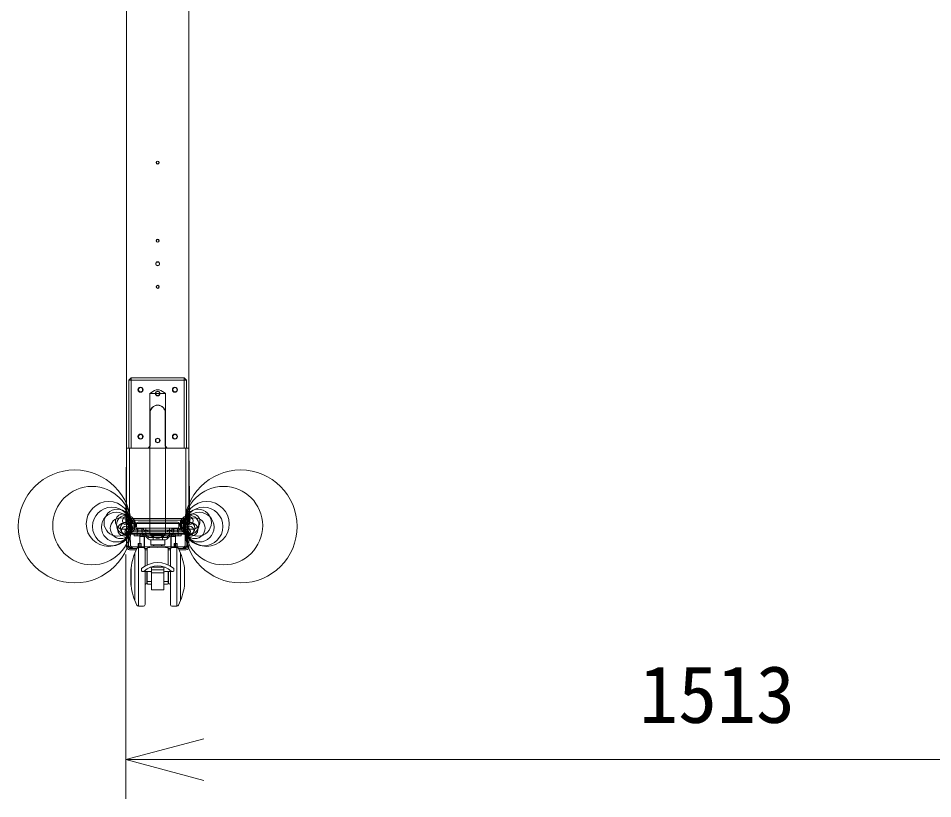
# Model space of a CAD drawing. Units: millimetres, scale not verified. Extents: x -62 to 367, y -117 to 355.
# Drawn here: x -39.63 to -10.35, y 8.61 to 33.57 of the extents above; entities that cross this region are included whole.
import ezdxf
from ezdxf.enums import TextEntityAlignment as Align

# ---------------------------------------------------------------- set-up
doc = ezdxf.new("R2010")
doc.units = ezdxf.units.MM
doc.header["$LTSCALE"] = 0.125
for name, color, linetype, lineweight in [('0-0_0', 7, 'Continuous', 18), ('0-5_SUNPO', 3, 'Continuous', 18), ('0-6_GAIKEI', 1, 'Continuous', 18)]:
    doc.layers.add(name, color=color, linetype=linetype, lineweight=lineweight)
doc.styles.add('ＭＳ ゴシック', font='')
doc.styles.get('ＭＳ ゴシック').set_extended_font_data('MS Gothic')

# ---------------------------------------------------------------- blocks, each defined once
blk = doc.blocks.new('_Open30')
at = {"layer": '0-0_0'}
blk.add_line((0, 0), (-1, 0), dxfattribs=at)
blk.add_lwpolyline([(-1, 0.26795), (0, 0), (-1, -0.26795)], dxfattribs=at)
blk = doc.blocks.new('D7')
at = {"layer": '0-5_SUNPO'}
for p, q in [((157.3119, 143.9192), (157.3119, 136.1105)), ((159.8119, 137.3605), (192.6849, 137.3605))]:
    blk.add_line(p, q, dxfattribs=at)
at = {"layer": '0-5_SUNPO', "xscale": 2.5, "yscale": 2.5, "rotation": 180}
blk.add_blockref('_Open30', (157.3119, 137.3605), dxfattribs=at)
at = {"layer": '0-5_SUNPO', "color": 7, "style": 'ＭＳ ゴシック'}
blk.add_text('1513', height=1.833, dxfattribs=at).set_placement((173.7484, 137.9855), align=Align.BOTTOM_LEFT)

msp = doc.modelspace()

# ---------------------------------------------------------------- linework, layer by layer
at = {"layer": '0-6_GAIKEI', "color": 7}
for p, q in [((-36.1617, 40.6802), (-36.1617, 19.814)), ((-34.1617, 16.664), (-34.1617, 40.6802)), ((-36.1617, 19.814), (-36.1857, 17.414)), ((-36.1617, 16.664), (-36.1617, 19.8125)), ((-34.1617, 19.814), (-34.1377, 17.414)), ((-34.1667, 17.064), (-36.1567, 17.064)), ((-35.8468, 16.564), (-36.0617, 16.564)), ((-34.2617, 16.564), (-34.4766, 16.564))]:
    msp.add_line(p, q, dxfattribs=at)
at = {"layer": '0-6_GAIKEI'}
for p, q in [((-36.0117, 22.064), (-36.0867, 21.989)), ((-36.0867, 19.8125), (-36.0867, 21.989)), ((-34.2367, 21.989), (-36.0867, 21.989)), ((-36.0117, 19.8125), (-36.0117, 22.0655)), ((-34.3117, 22.064), (-36.0117, 22.064)), ((-34.3117, 19.8125), (-34.3117, 22.0655)), ((-34.2367, 21.989), (-34.3117, 22.064)), ((-34.2367, 19.8125), (-34.2367, 21.989)), ((-35.1117, 21.689), (-35.2117, 21.689)), ((-35.4117, 21.564), (-34.9117, 21.564)), ((-35.4042, 19.8875), (-35.4042, 20.9465)), ((-34.9192, 19.8875), (-34.9192, 20.9465)), ((-36.1617, 19.814), (-34.1617, 19.814)), ((-36.0617, 17.564), (-36.0617, 19.8103)), ((-34.2617, 17.564), (-34.2617, 19.8103)), ((-34.1377, 17.414), (-36.1857, 17.414)), ((-36.1117, 16.664), (-36.1117, 17.464)), ((-34.2617, 17.564), (-36.0617, 17.564)), ((-34.2617, 17.514), (-36.0617, 17.514)), ((-36.038, 16.689), (-36.0507, 17.414)), ((-35.9867, 17.514), (-35.9867, 17.1965)), ((-35.9292, 17.514), (-35.9292, 17.1965)), ((-35.9042, 17.464), (-35.9042, 17.2465)), ((-35.8417, 17.4015), (-35.8417, 17.309)), ((-34.5317, 17.4515), (-35.7917, 17.4515)), ((-34.4817, 17.4015), (-34.4817, 17.309)), ((-34.4192, 17.464), (-34.4192, 17.2465)), ((-34.3942, 17.514), (-34.3942, 17.1965)), ((-34.3367, 17.514), (-34.3367, 17.1965)), ((-34.2854, 16.6903), (-34.2727, 17.414)), ((-34.2117, 16.664), (-34.2117, 17.464)), ((-34.2242, 17.089), (-36.0992, 17.089)), ((-35.9292, 17.1965), (-34.3942, 17.1965)), ((-35.9117, 17.014), (-35.9117, 17.089)), ((-35.9117, 17.014), (-34.4117, 17.014)), ((-35.8567, 17.254), (-35.6167, 17.254)), ((-35.8567, 17.1965), (-35.8567, 17.254)), ((-35.818, 17.139), (-35.818, 17.089)), ((-35.8167, 17.089), (-35.8167, 17.014)), ((-35.8117, 17.254), (-35.8117, 17.1423)), ((-35.7992, 17.164), (-35.7992, 17.254)), ((-34.5317, 17.259), (-35.7917, 17.259)), ((-35.7367, 16.989), (-35.5867, 16.989)), ((-35.7292, 17.039), (-35.6617, 17.078)), ((-35.7292, 16.6389), (-35.7292, 17.039)), ((-35.6742, 17.164), (-35.6742, 17.254)), ((-35.6617, 17.254), (-35.6617, 17.1423)), ((-35.5942, 17.039), (-35.6617, 17.078)), ((-35.6567, 17.089), (-35.6567, 17.014)), ((-35.6555, 17.139), (-35.6555, 17.089)), ((-35.6167, 17.1965), (-35.6167, 17.254)), ((-35.5992, 17.139), (-35.5992, 17.184)), ((-35.4742, 17.184), (-35.5992, 17.184)), ((-35.5942, 16.6335), (-35.5942, 17.039)), ((-35.5867, 16.6289), (-35.5867, 16.989)), ((-35.5617, 17.014), (-35.4733, 16.9256)), ((-35.5367, 17.0453), (-35.5367, 17.2599)), ((-35.4492, 16.964), (-35.501, 17.0158)), ((-35.4742, 17.139), (-35.4742, 17.184)), ((-35.3492, 17.039), (-34.9742, 17.039)), ((-35.3492, 17.039), (-35.3492, 16.964)), ((-34.9742, 17.039), (-34.9742, 16.964)), ((-34.8742, 16.964), (-34.8224, 17.0158)), ((-34.7617, 17.014), (-34.8501, 16.9256)), ((-34.8492, 17.139), (-34.8492, 17.184)), ((-34.7242, 17.184), (-34.8492, 17.184)), ((-34.7867, 17.0453), (-34.7867, 17.2599)), ((-34.5867, 16.989), (-34.7367, 16.989)), ((-34.7367, 16.6289), (-34.7367, 16.989)), ((-34.7292, 17.039), (-34.6617, 17.078)), ((-34.7292, 16.6335), (-34.7292, 17.039)), ((-34.7242, 17.139), (-34.7242, 17.184)), ((-34.7067, 17.1965), (-34.7067, 17.254)), ((-34.668, 17.139), (-34.668, 17.089)), ((-34.6667, 17.089), (-34.6667, 17.014)), ((-34.6617, 17.254), (-34.6617, 17.1423)), ((-34.5942, 17.039), (-34.6617, 17.078)), ((-34.6492, 17.164), (-34.6492, 17.254)), ((-34.5942, 16.6389), (-34.5942, 17.039)), ((-34.5242, 17.164), (-34.5242, 17.254)), ((-34.5117, 17.254), (-34.5117, 17.1423)), ((-34.5067, 17.089), (-34.5067, 17.014)), ((-34.5055, 17.139), (-34.5055, 17.089)), ((-34.4117, 17.014), (-34.4117, 17.089)), ((-34.2242, 16.689), (-34.2242, 17.139)), ((-36.0992, 16.689), (-36.0242, 16.614)), ((-36.038, 16.689), (-35.9604, 16.614)), ((-35.6867, 16.764), (-35.7867, 16.764)), ((-35.7867, 16.637), (-35.7867, 16.764)), ((-35.7772, 16.764), (-35.7772, 16.6386)), ((-35.6962, 16.764), (-35.6962, 16.6389)), ((-35.6867, 16.6389), (-35.6867, 16.764)), ((-35.4492, 16.964), (-34.8742, 16.964)), ((-35.3867, 16.8765), (-35.3867, 16.739)), ((-35.3849, 16.889), (-34.9385, 16.889)), ((-35.3742, 16.7265), (-34.9492, 16.7265)), ((-34.9492, 16.6889), (-35.3742, 16.6889)), ((-35.3117, 16.964), (-35.3117, 16.889)), ((-35.2842, 16.6889), (-35.2842, 16.7015)), ((-35.2117, 16.939), (-35.1117, 16.939)), ((-35.0392, 16.6889), (-35.0392, 16.7015)), ((-35.0117, 16.964), (-35.0117, 16.889)), ((-34.9367, 16.8765), (-34.9367, 16.739)), ((-34.5367, 16.764), (-34.6367, 16.764)), ((-34.6367, 16.6389), (-34.6367, 16.764)), ((-34.6272, 16.764), (-34.6272, 16.6389)), ((-34.5462, 16.764), (-34.5462, 16.6386)), ((-34.5367, 16.637), (-34.5367, 16.764)), ((-34.3617, 16.614), (-34.2854, 16.6903)), ((-35.8215, 16.614), (-36.0617, 16.614)), ((-36.0242, 16.614), (-36.0242, 16.664)), ((-36.0242, 16.664), (-35.4174, 16.664)), ((-35.895, 16.4514), (-35.895, 14.9514)), ((-35.8542, 16.564), (-35.8542, 16.5568)), ((-35.8501, 16.5568), (-35.8542, 16.5568)), ((-35.7805, 16.6382), (-35.7805, 16.664)), ((-35.7716, 16.6389), (-35.7716, 14.7639)), ((-35.7716, 16.6389), (-35.6167, 16.6389)), ((-35.693, 16.6389), (-35.693, 16.664)), ((-35.4986, 16.614), (-35.5735, 16.614)), ((-35.5667, 16.0492), (-35.5667, 16.5889)), ((-35.4992, 16.564), (-35.5667, 16.564)), ((-35.4992, 16.0838), (-35.4992, 16.6084)), ((-35.1617, 16.6389), (-35.4746, 16.6334)), ((-35.1617, 16.6389), (-34.8488, 16.6334)), ((-34.906, 16.664), (-34.2992, 16.664)), ((-34.7499, 16.614), (-34.8248, 16.614)), ((-34.8242, 16.0838), (-34.8242, 16.6084)), ((-34.7567, 16.564), (-34.8242, 16.564)), ((-34.7567, 16.0492), (-34.7567, 16.5889)), ((-34.5518, 16.6389), (-34.7067, 16.6389)), ((-34.6305, 16.6389), (-34.6305, 16.664)), ((-34.5518, 16.6389), (-34.5518, 14.7639)), ((-34.543, 16.6382), (-34.543, 16.664)), ((-34.2617, 16.614), (-34.5019, 16.614)), ((-34.4692, 16.5568), (-34.4733, 16.5568)), ((-34.4692, 16.564), (-34.4692, 16.5568)), ((-34.4284, 16.4514), (-34.4284, 14.9514)), ((-36.0167, 15.4139), (-36.0167, 15.9889)), ((-35.6805, 15.8982), (-35.6805, 15.9586)), ((-35.3855, 15.8732), (-35.6555, 15.8732)), ((-35.5667, 14.8139), (-35.5667, 15.8732)), ((-35.5117, 15.8732), (-35.5117, 15.5014)), ((-35.4992, 15.4947), (-35.4992, 15.8732)), ((-35.4009, 16.0076), (-34.9225, 16.0076)), ((-35.3605, 15.3021), (-35.3605, 15.9826)), ((-34.963, 15.9311), (-35.3605, 15.9311)), ((-34.963, 15.8324), (-35.3605, 15.8324)), ((-34.963, 15.3021), (-34.963, 15.9826)), ((-34.6679, 15.8732), (-34.938, 15.8732)), ((-34.8242, 15.4949), (-34.8242, 15.8732)), ((-34.8117, 15.8732), (-34.8117, 15.5014)), ((-34.7567, 14.8139), (-34.7567, 15.8732)), ((-34.643, 15.8982), (-34.643, 15.9586)), ((-34.3067, 15.4139), (-34.3067, 15.9889)), ((-35.4992, 15.5573), (-35.3605, 15.5548)), ((-34.8242, 15.5573), (-34.963, 15.5548)), ((-35.5367, 15.4764), (-35.5667, 15.4764)), ((-35.5567, 15.4764), (-35.5567, 15.4664)), ((-35.4746, 15.4693), (-35.3605, 15.4673)), ((-34.9755, 15.2896), (-35.348, 15.2896)), ((-34.8488, 15.4693), (-34.963, 15.4673)), ((-34.7867, 15.4764), (-34.7567, 15.4764)), ((-34.7667, 15.4764), (-34.7667, 15.4664)), ((-35.7716, 14.7639), (-35.6167, 14.7639)), ((-34.5518, 14.7639), (-34.7067, 14.7639))]:
    msp.add_line(p, q, dxfattribs=at)
for points in [[(-35.4117, 17.064), (-35.4117, 17.564), (-35.4117, 21.564)], [(-34.9117, 17.064), (-34.9117, 17.564), (-34.9117, 21.564)], [(-36.0992, 16.689), (-36.0992, 17.139), (-34.2242, 17.139)], [(-34.4667, 17.1965), (-34.4667, 17.254), (-34.7067, 17.254)], [(-34.2242, 16.689), (-34.2992, 16.614), (-34.2992, 16.664)]]:
    msp.add_lwpolyline(points, dxfattribs=at)
for centre, radius in [((-35.1617, 28.954), 0.05), ((-35.1617, 28.954), 0.0425), ((-35.1617, 26.454), 0.05), ((-35.1617, 26.454), 0.0425), ((-35.1617, 25.7165), 0.0625), ((-35.1617, 25.7165), 0.055), ((-35.1617, 24.979), 0.05), ((-35.1617, 24.979), 0.0425), ((-35.7117, 21.689), 0.0813), ((-35.7117, 21.689), 0.075), ((-35.7117, 21.689), 0.0675), ((-34.6117, 21.689), 0.0813), ((-34.6117, 21.689), 0.075), ((-34.6117, 21.689), 0.0675), ((-35.1617, 21.564), 0.075), ((-35.1617, 21.564), 0.0625), ((-35.7117, 20.189), 0.0813), ((-35.7117, 20.189), 0.075), ((-35.7117, 20.189), 0.0675), ((-34.6117, 20.189), 0.0813), ((-34.6117, 20.189), 0.075), ((-34.6117, 20.189), 0.0675), ((-35.1617, 20.064), 0.075), ((-35.1617, 20.064), 0.0625), ((-37.8184, 17.3149), 1.8067), ((-32.505, 17.3149), 1.8067), ((-37.2672, 17.3412), 1.2549), ((-33.0562, 17.3412), 1.2549), ((-36.7327, 17.3934), 0.7178), ((-36.63, 17.3128), 0.6183), ((-36.4489, 17.4347), 0.431), ((-33.6934, 17.3128), 0.6183), ((-33.5907, 17.3934), 0.7178), ((-33.8746, 17.4347), 0.431), ((-36.4887, 17.2927), 0.4756), ((-36.3487, 17.2577), 0.3312), ((-36.2673, 17.4695), 0.2462), ((-36.176, 17.3668), 0.3044), ((-36.159, 17.4971), 0.1344), ((-36.0887, 17.5207), 0.0603), ((-36.0752, 17.5107), 0.056), ((-36.0732, 17.5155), 0.0509), ((-34.1474, 17.3668), 0.3044), ((-33.8347, 17.2927), 0.4756), ((-33.9748, 17.2577), 0.3312), ((-34.2482, 17.5107), 0.056), ((-34.0561, 17.4695), 0.2462), ((-34.2502, 17.5155), 0.0509), ((-34.1644, 17.4971), 0.1344), ((-34.2347, 17.5207), 0.0603), ((-36.2372, 17.2146), 0.2117), ((-36.158, 17.2609), 0.1969), ((-36.1768, 17.1823), 0.1433), ((-36.0617, 17.4639), 0.1001), ((-36.0631, 17.5366), 0.0275), ((-36.0622, 17.5391), 0.0249), ((-36.0502, 17.5409), 0.0168), ((-34.1654, 17.2609), 0.1969), ((-34.2618, 17.4639), 0.1001), ((-34.0862, 17.2146), 0.2117), ((-34.2732, 17.5409), 0.0168), ((-34.1466, 17.1823), 0.1433), ((-34.2603, 17.5366), 0.0275), ((-34.2612, 17.5391), 0.0249), ((-36.1281, 17.1472), 0.0833), ((-36.1177, 17.1599), 0.0894), ((-36.1069, 17.1223), 0.0505), ((-36.1015, 17.113), 0.0398), ((-34.2057, 17.1599), 0.0894), ((-34.1953, 17.1472), 0.0833), ((-34.2165, 17.1223), 0.0505), ((-34.222, 17.113), 0.0398)]:
    msp.add_circle(centre, radius, dxfattribs=at)
for centre, radius, start, end in [((-34.8977, 20.9641), 0.79, 113.42065, 130.59012), ((-35.4257, 20.9641), 0.79, 49.40988, 66.57935), ((-35.1617, 20.9465), 0.25, 0, 180), ((-35.1617, 20.9465), 0.2425, 0, 180), ((-35.5117, 19.914), 0.1, 270, 0), ((-34.8117, 19.914), 0.1, 180, 270), ((-35.4792, 19.889), 0.075, 270, 0), ((-34.8442, 19.889), 0.075, 180, 270), ((-36.0617, 17.464), 0.1, 90, 180), ((-36.0617, 17.464), 0.05, 90, 180), ((-35.8542, 17.464), 0.05, 90, 180), ((-35.7917, 17.4015), 0.05, 90, 180), ((-35.7917, 17.309), 0.05, 180, 270), ((-34.5317, 17.4015), 0.05, 0, 90), ((-34.5317, 17.309), 0.05, 270, 0), ((-34.4692, 17.464), 0.05, 0, 90), ((-34.2617, 17.464), 0.1, 0, 90), ((-34.2617, 17.464), 0.05, 0, 90), ((-35.9292, 17.1965), 0.0575, 180, 270), ((-35.8542, 17.2465), 0.05, 180, 270), ((-35.8242, 17.164), 0.025, 270, 0), ((-35.6778, 16.839), 0.25, 45, 90), ((-35.6492, 17.164), 0.025, 180, 270), ((-34.8977, 17.6639), 0.79, 229.40988, 246.57935), ((-35.4257, 17.6639), 0.79, 293.42065, 310.59012), ((-34.6457, 16.839), 0.25, 90, 135), ((-34.6742, 17.164), 0.025, 270, 0), ((-34.4992, 17.164), 0.025, 180, 270), ((-34.4692, 17.2465), 0.05, 270, 0), ((-34.3942, 17.1965), 0.0575, 270, 0), ((-35.3849, 17.014), 0.125, 225, 270), ((-35.3742, 16.6389), 0.05, 90, 185.25369), ((-35.3742, 16.8765), 0.0125, 90, 180), ((-35.3742, 16.739), 0.0125, 180, 270), ((-35.3092, 16.7015), 0.025, 0, 90), ((-35.0142, 16.7015), 0.025, 90, 180), ((-34.9492, 16.8765), 0.0125, 0, 90), ((-34.9492, 16.739), 0.0125, 270, 0), ((-34.9492, 16.6389), 0.05, 354.74631, 90), ((-34.9385, 17.014), 0.125, 270, 315), ((-36.0617, 16.664), 0.05, 180, 270), ((-33.9871, 15.7014), 2.05, 153.88007, 171.88825), ((-35.7367, 16.654), 0.1525, 219.60193, 221.15286), ((-35.7716, 16.5764), 0.0625, 90, 153.88007), ((-35.6167, 16.5889), 0.05, 0, 90), ((-35.4742, 16.6084), 0.025, 91, 180), ((-34.8492, 16.6084), 0.025, 0, 89), ((-34.7067, 16.5889), 0.05, 90, 180), ((-34.5518, 16.5764), 0.0625, 26.11993, 90), ((-36.3363, 15.7014), 2.05, 8.11175, 26.11993), ((-34.5867, 16.654), 0.1525, 318.84714, 320.39807), ((-34.2617, 16.664), 0.05, 270, 0), ((-35.1617, 15.3421), 0.8149, 51.31158, 128.68842), ((-28.7991, 15.7014), 7.2252, 177.96398, 182.03602), ((-35.6555, 15.9586), 0.025, 128.68842, 180), ((-35.6555, 15.8982), 0.025, 180, 270), ((-35.6275, 15.9232), 0.05, 270, 312.38906), ((-35.1617, 15.4129), 0.641, 47.61094, 132.38906), ((-35.3855, 15.9826), 0.025, 0, 90), ((-35.3855, 15.8482), 0.025, 0, 90), ((-34.938, 15.9826), 0.025, 90, 180), ((-34.938, 15.8482), 0.025, 90, 180), ((-34.6959, 15.9232), 0.05, 227.61094, 270), ((-34.668, 15.8982), 0.025, 270.05804, 0), ((-34.668, 15.9586), 0.025, 0, 51.31158), ((-41.5244, 15.7014), 7.2252, 357.96398, 2.03602), ((-36.0072, 15.4451), 0.0125, 182.03602, 220.15745), ((-33.9871, 15.7014), 2.05, 188.11175, 206.11993), ((-35.5692, 15.4664), 0.0125, 281.53696, 0), ((-35.5367, 15.5014), 0.025, 270, 0), ((-35.4742, 15.4943), 0.025, 180, 269), ((-35.348, 15.3021), 0.0125, 180, 270), ((-34.9755, 15.3021), 0.0125, 270, 0), ((-34.8492, 15.4943), 0.025, 271, 0), ((-34.7867, 15.5014), 0.025, 180, 270), ((-34.7542, 15.4664), 0.0125, 180, 258.46304), ((-36.3363, 15.7014), 2.05, 333.88007, 351.88825), ((-35.7716, 14.8264), 0.0625, 206.11993, 270), ((-35.6167, 14.8139), 0.05, 270, 0), ((-34.7067, 14.8139), 0.05, 180, 270), ((-34.5518, 14.8264), 0.0625, 270, 333.88007)]:
    msp.add_arc(centre, radius, start, end, dxfattribs=at)
at = {"layer": '0-6_GAIKEI', "color": 7}
for centre, radius, start, end in [((-36.1567, 17.069), 0.005, 180.00265, 269.99735), ((-34.1667, 17.069), 0.005, 270.00265, 359.99735), ((-36.0617, 16.664), 0.1, 180, 270), ((-34.2617, 16.664), 0.1, 270, 0)]:
    msp.add_arc(centre, radius, start, end, dxfattribs=at)

# ---------------------------------------------------------------- block references
at = {"layer": '0-5_SUNPO'}
msp.add_blockref('D7', (-193.4976, -127.5052), dxfattribs=at)

doc.saveas('drawing.dxf')
